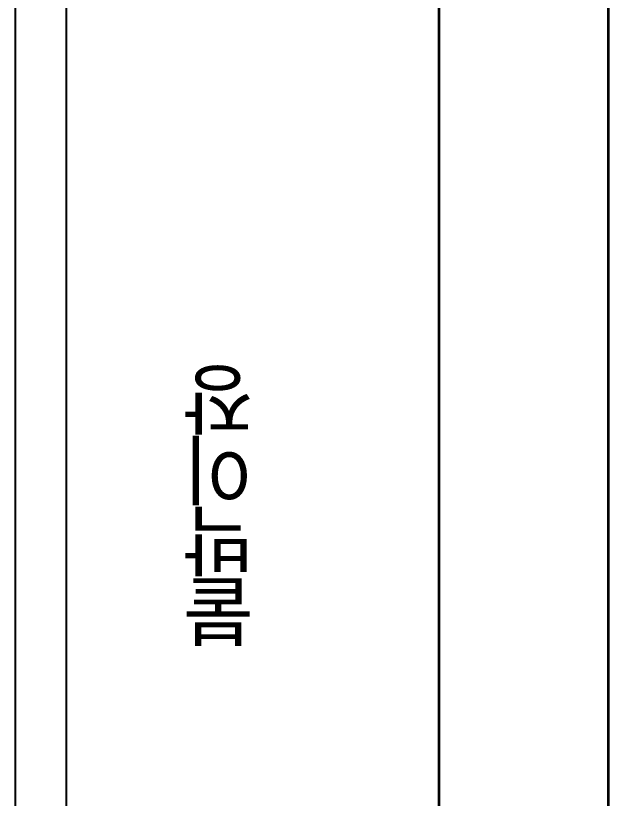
# Model space of a CAD drawing. Header units: millimetres. Extents: x -41292 to 298682, y -22072 to 33155.
# Drawn here: x 37575 to 38625, y 4068 to 5455 of the extents above; entities that cross this region are included whole.
import ezdxf

# ---------------------------------------------------------------- set-up
doc = ezdxf.new("R2010")
doc.units = ezdxf.units.MM
for name, color, linetype in [('0-ELC TEXT', 7, 'Continuous'), ('가구', 8, 'Continuous'), ('벽1', 2, 'Continuous')]:
    doc.layers.add(name, color=color, linetype=linetype)
doc.styles.add('코레일둥고', font='@Microsoft JhengHei Light.ttf')

# ---------------------------------------------------------------- blocks, each defined once
blk = doc.blocks.new('AHSISHEUD')
for p, q in [((39252, 19028.7), (39252, 28408.7)), ((38202, 21628.7), (38202, 24628.7)), ((38952, 21628.7), (38952, 24178.7))]:
    blk.add_line(p, q)

msp = doc.modelspace()

# ---------------------------------------------------------------- linework, layer by layer
at = {"layer": '가구'}
msp.add_line((37664.67, 2880.58), (37664.67, 6430.58), dxfattribs=at)
at = {"layer": '벽1'}
for p, q in [((38624.67, 10760.58), (38624.67, 1380.58)), ((38324.67, 6430.58), (38324.67, 2880.58))]:
    msp.add_line(p, q, dxfattribs=at)

# ---------------------------------------------------------------- block references
msp.add_blockref('AHSISHEUD', (-627.37, -17648.09))

# ---------------------------------------------------------------- texts
at = {"layer": '0-ELC TEXT', "style": '코레일둥고'}
msp.add_text('붙박이장', height=100, rotation=90, dxfattribs=at).set_placement((37979.45, 4328.36))

doc.saveas('drawing.dxf')
